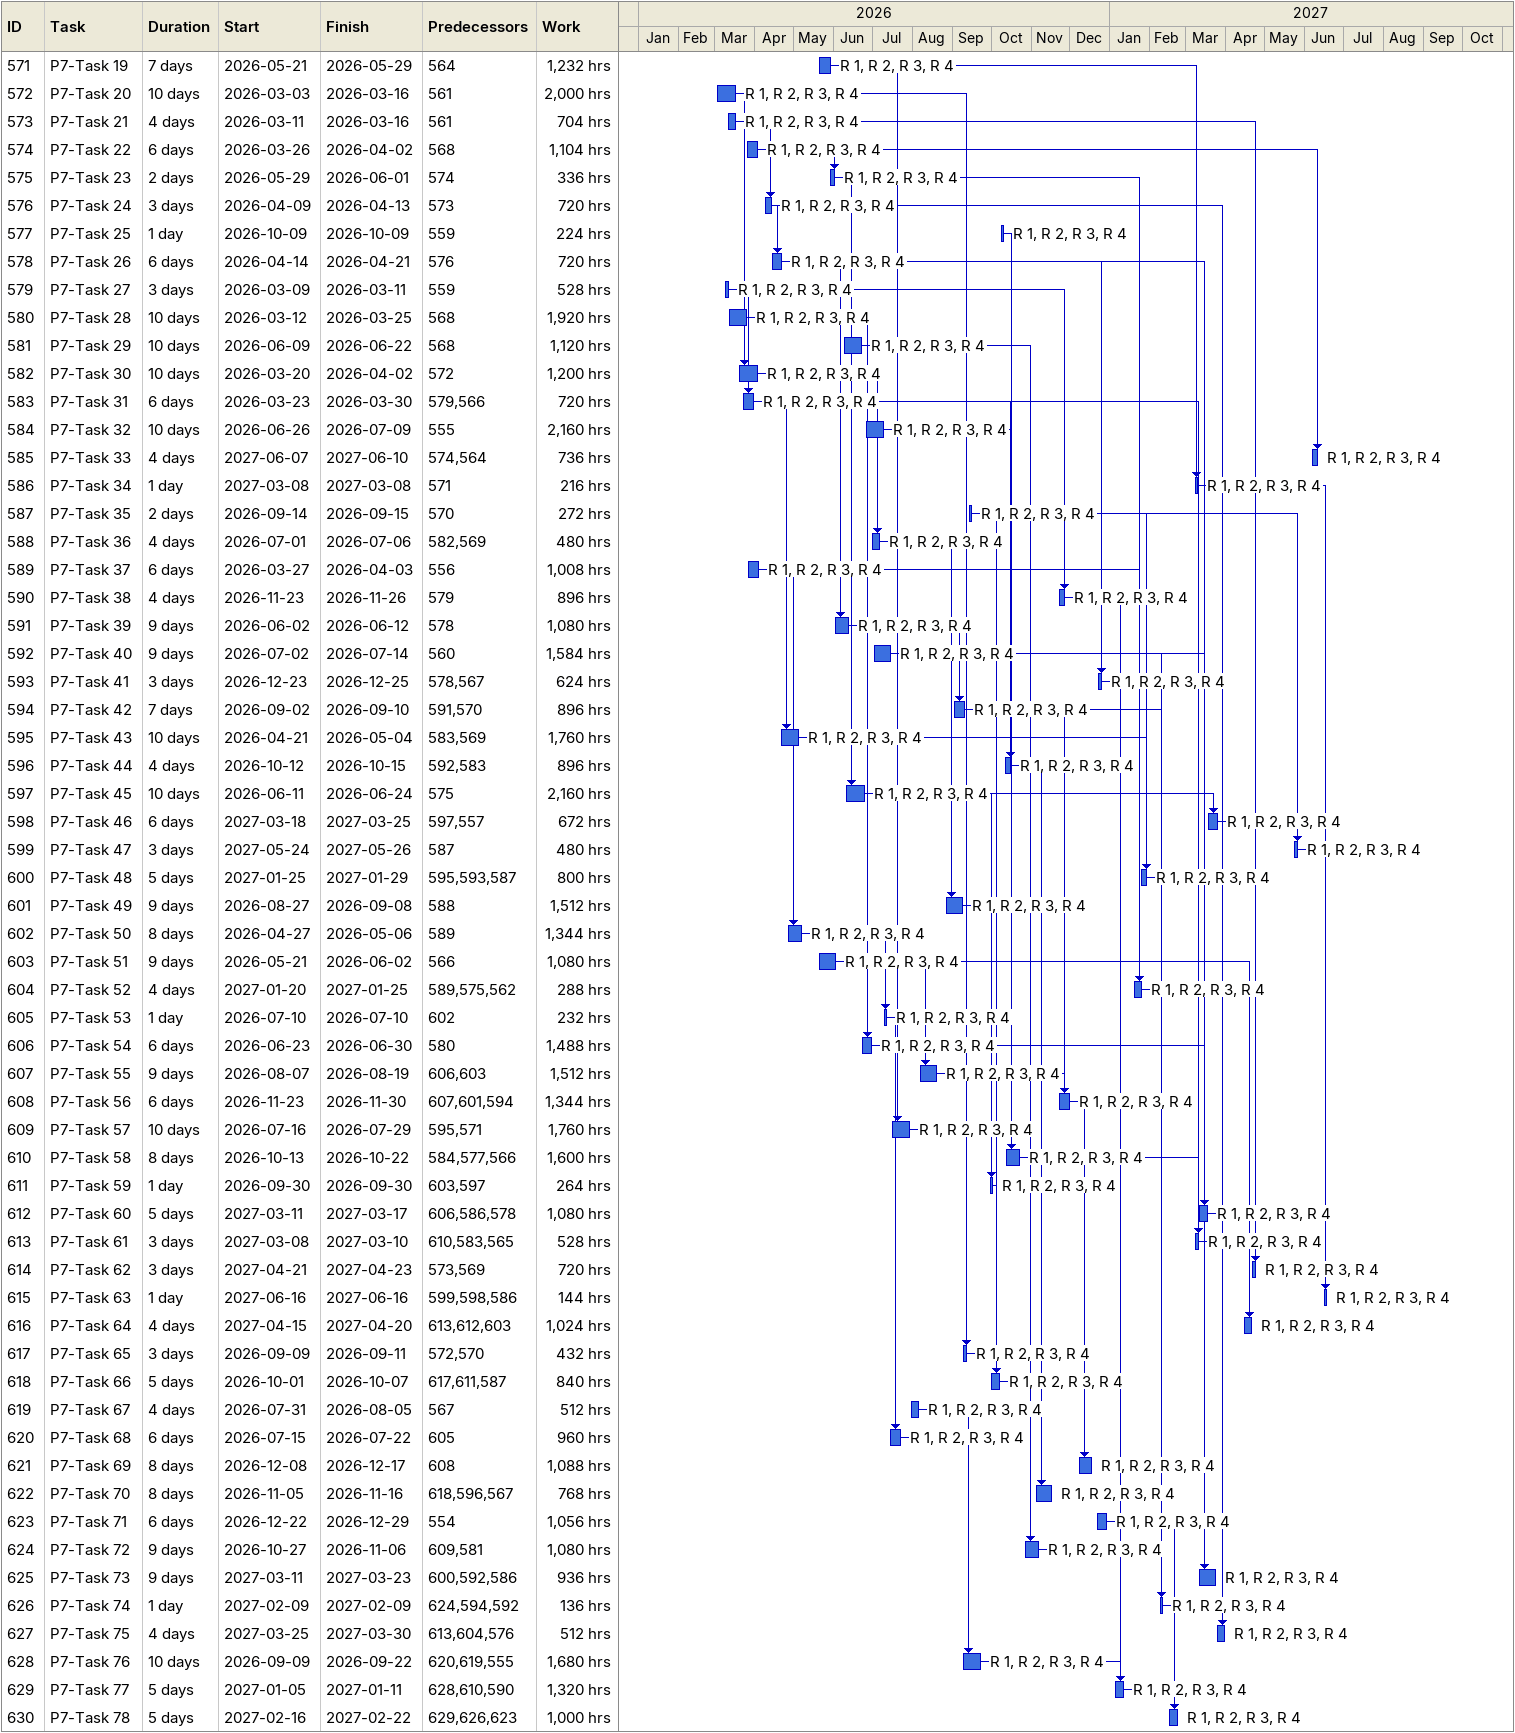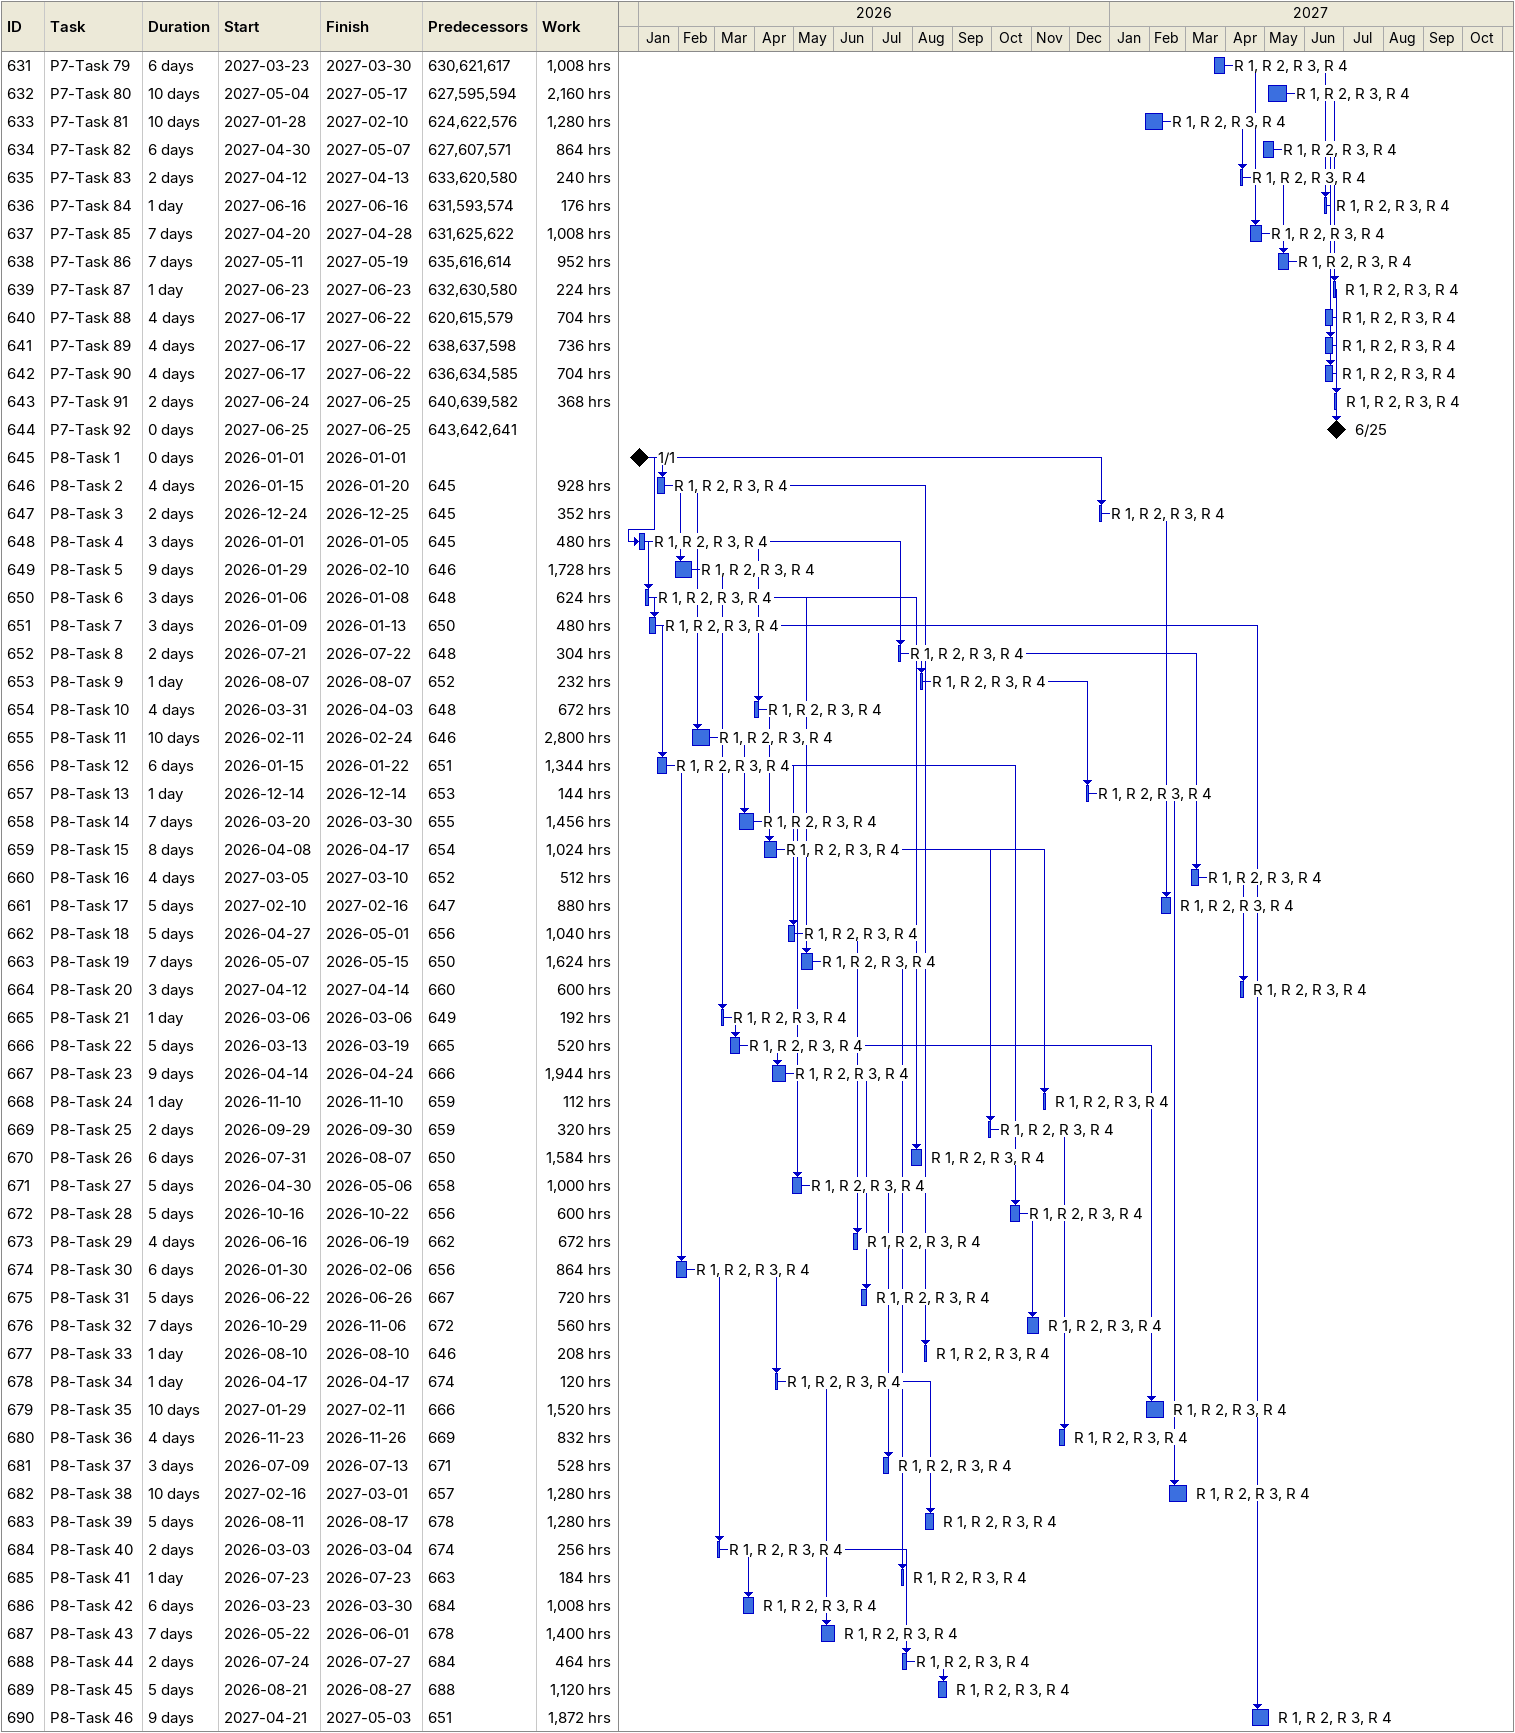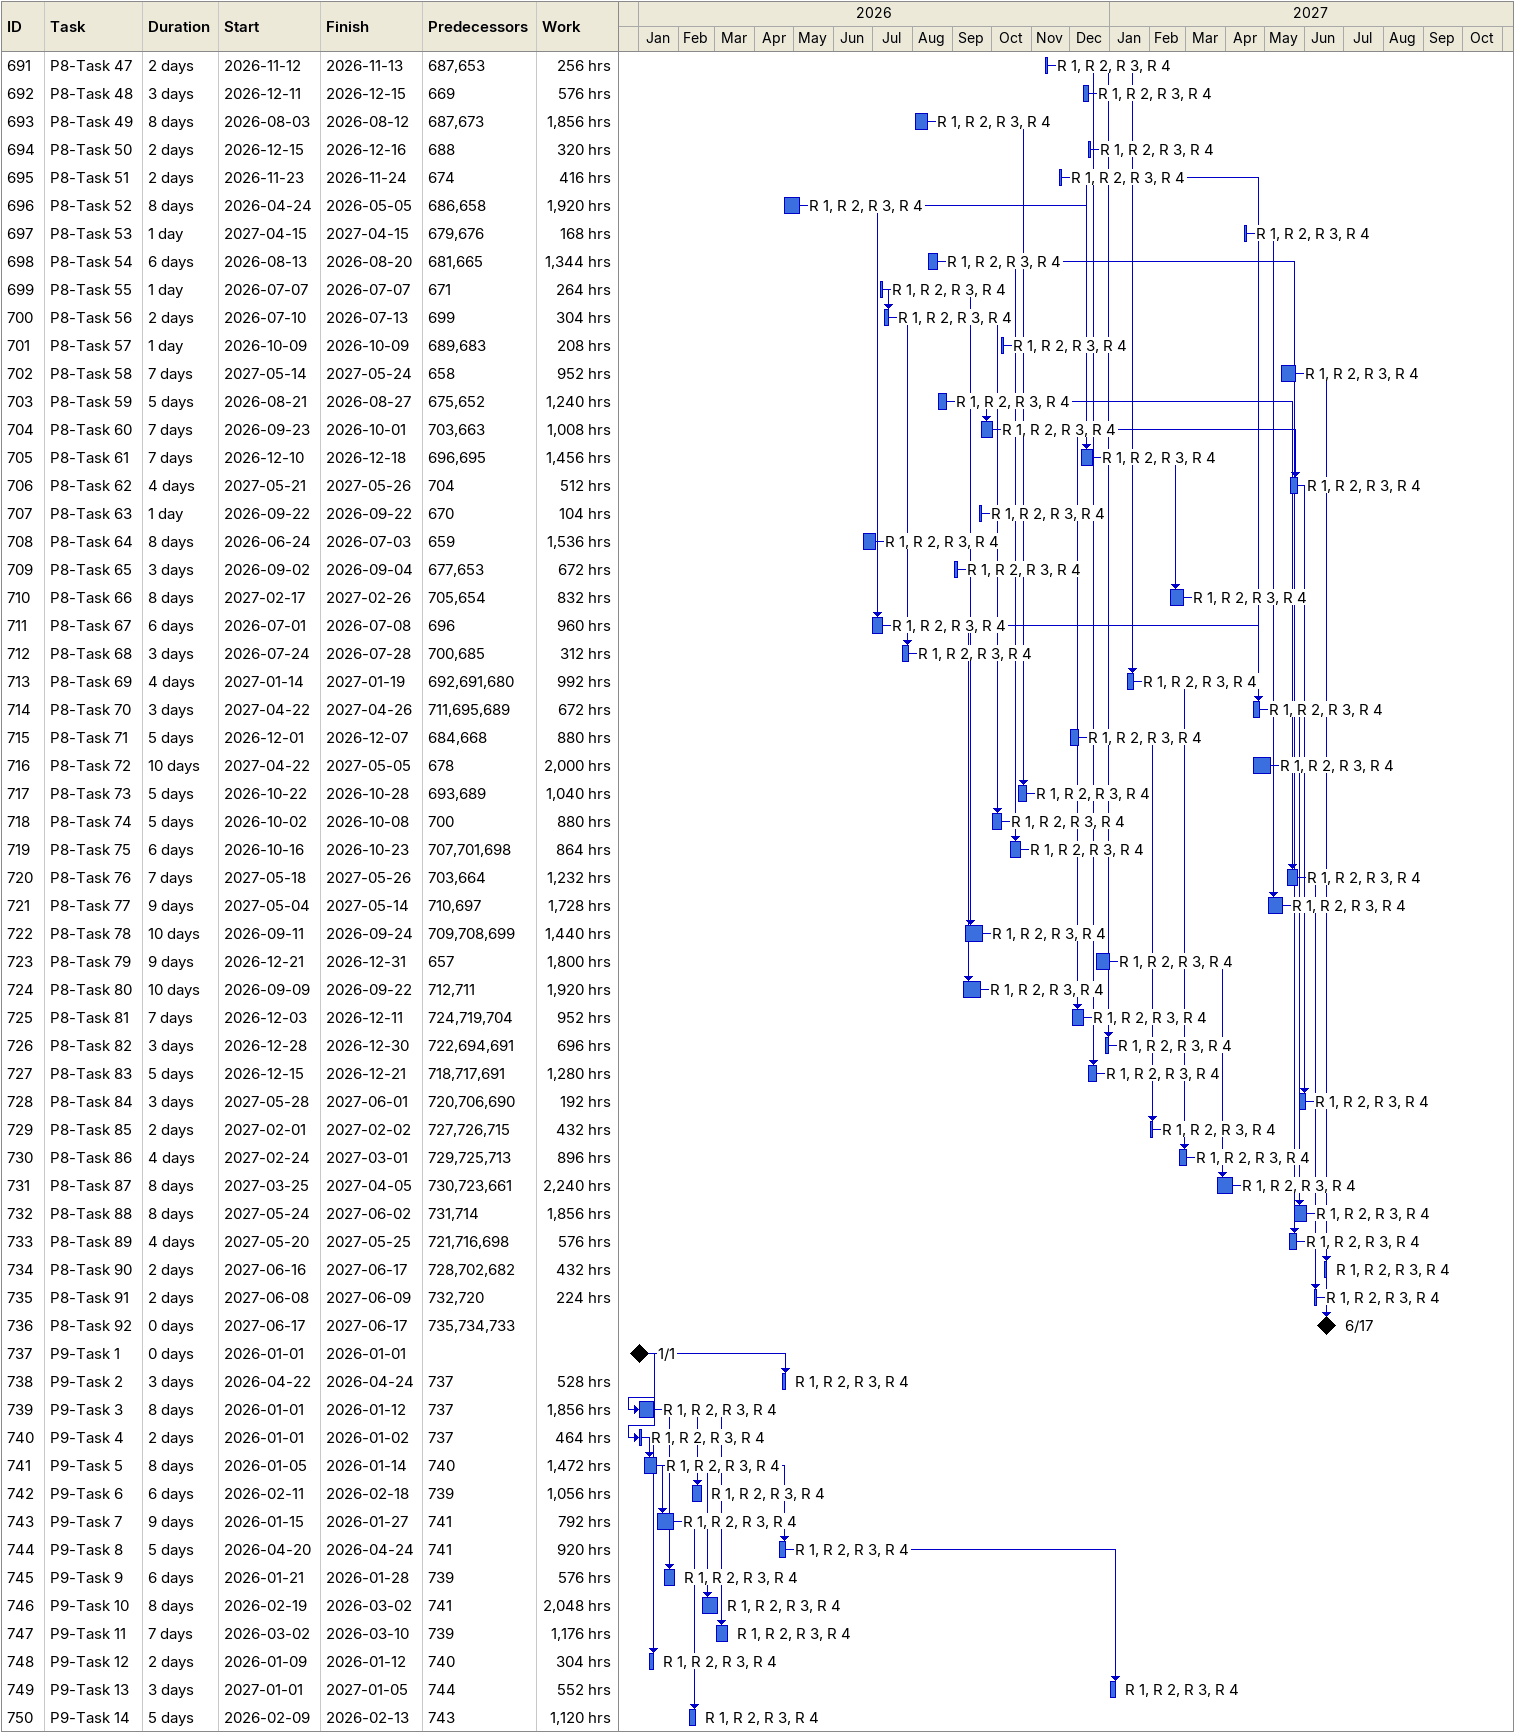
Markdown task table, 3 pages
| ID | Task | Duration | Start | Finish | Predecessors | Resources | Work (h) |
|---|---|---|---|---|---|---|---|
| 571 | P7-Task 19 | 7d | 2026-05-21 | 2026-05-29 | 564 | R 1, R 2, R 3, R 4 | 1232 |
| 572 | P7-Task 20 | 10d | 2026-03-03 | 2026-03-16 | 561 | R 1, R 2, R 3, R 4 | 2000 |
| 573 | P7-Task 21 | 4d | 2026-03-11 | 2026-03-16 | 561 | R 1, R 2, R 3, R 4 | 704 |
| 574 | P7-Task 22 | 6d | 2026-03-26 | 2026-04-02 | 568 | R 1, R 2, R 3, R 4 | 1104 |
| 575 | P7-Task 23 | 2d | 2026-05-29 | 2026-06-01 | 574 | R 1, R 2, R 3, R 4 | 336 |
| 576 | P7-Task 24 | 3d | 2026-04-09 | 2026-04-13 | 573 | R 1, R 2, R 3, R 4 | 720 |
| 577 | P7-Task 25 | 1d | 2026-10-09 | 2026-10-09 | 559 | R 1, R 2, R 3, R 4 | 224 |
| 578 | P7-Task 26 | 6d | 2026-04-14 | 2026-04-21 | 576 | R 1, R 2, R 3, R 4 | 720 |
| 579 | P7-Task 27 | 3d | 2026-03-09 | 2026-03-11 | 559 | R 1, R 2, R 3, R 4 | 528 |
| 580 | P7-Task 28 | 10d | 2026-03-12 | 2026-03-25 | 568 | R 1, R 2, R 3, R 4 | 1920 |
| 581 | P7-Task 29 | 10d | 2026-06-09 | 2026-06-22 | 568 | R 1, R 2, R 3, R 4 | 1120 |
| 582 | P7-Task 30 | 10d | 2026-03-20 | 2026-04-02 | 572 | R 1, R 2, R 3, R 4 | 1200 |
| 583 | P7-Task 31 | 6d | 2026-03-23 | 2026-03-30 | 579, 566 | R 1, R 2, R 3, R 4 | 720 |
| 584 | P7-Task 32 | 10d | 2026-06-26 | 2026-07-09 | 555 | R 1, R 2, R 3, R 4 | 2160 |
| 585 | P7-Task 33 | 4d | 2027-06-07 | 2027-06-10 | 574, 564 | R 1, R 2, R 3, R 4 | 736 |
| 586 | P7-Task 34 | 1d | 2027-03-08 | 2027-03-08 | 571 | R 1, R 2, R 3, R 4 | 216 |
| 587 | P7-Task 35 | 2d | 2026-09-14 | 2026-09-15 | 570 | R 1, R 2, R 3, R 4 | 272 |
| 588 | P7-Task 36 | 4d | 2026-07-01 | 2026-07-06 | 582, 569 | R 1, R 2, R 3, R 4 | 480 |
| 589 | P7-Task 37 | 6d | 2026-03-27 | 2026-04-03 | 556 | R 1, R 2, R 3, R 4 | 1008 |
| 590 | P7-Task 38 | 4d | 2026-11-23 | 2026-11-26 | 579 | R 1, R 2, R 3, R 4 | 896 |
| 591 | P7-Task 39 | 9d | 2026-06-02 | 2026-06-12 | 578 | R 1, R 2, R 3, R 4 | 1080 |
| 592 | P7-Task 40 | 9d | 2026-07-02 | 2026-07-14 | 560 | R 1, R 2, R 3, R 4 | 1584 |
| 593 | P7-Task 41 | 3d | 2026-12-23 | 2026-12-25 | 578, 567 | R 1, R 2, R 3, R 4 | 624 |
| 594 | P7-Task 42 | 7d | 2026-09-02 | 2026-09-10 | 591, 570 | R 1, R 2, R 3, R 4 | 896 |
| 595 | P7-Task 43 | 10d | 2026-04-21 | 2026-05-04 | 583, 569 | R 1, R 2, R 3, R 4 | 1760 |
| 596 | P7-Task 44 | 4d | 2026-10-12 | 2026-10-15 | 592, 583 | R 1, R 2, R 3, R 4 | 896 |
| 597 | P7-Task 45 | 10d | 2026-06-11 | 2026-06-24 | 575 | R 1, R 2, R 3, R 4 | 2160 |
| 598 | P7-Task 46 | 6d | 2027-03-18 | 2027-03-25 | 597, 557 | R 1, R 2, R 3, R 4 | 672 |
| 599 | P7-Task 47 | 3d | 2027-05-24 | 2027-05-26 | 587 | R 1, R 2, R 3, R 4 | 480 |
| 600 | P7-Task 48 | 5d | 2027-01-25 | 2027-01-29 | 595, 593, 587 | R 1, R 2, R 3, R 4 | 800 |
| 601 | P7-Task 49 | 9d | 2026-08-27 | 2026-09-08 | 588 | R 1, R 2, R 3, R 4 | 1512 |
| 602 | P7-Task 50 | 8d | 2026-04-27 | 2026-05-06 | 589 | R 1, R 2, R 3, R 4 | 1344 |
| 603 | P7-Task 51 | 9d | 2026-05-21 | 2026-06-02 | 566 | R 1, R 2, R 3, R 4 | 1080 |
| 604 | P7-Task 52 | 4d | 2027-01-20 | 2027-01-25 | 589, 575, 562 | R 1, R 2, R 3, R 4 | 288 |
| 605 | P7-Task 53 | 1d | 2026-07-10 | 2026-07-10 | 602 | R 1, R 2, R 3, R 4 | 232 |
| 606 | P7-Task 54 | 6d | 2026-06-23 | 2026-06-30 | 580 | R 1, R 2, R 3, R 4 | 1488 |
| 607 | P7-Task 55 | 9d | 2026-08-07 | 2026-08-19 | 606, 603 | R 1, R 2, R 3, R 4 | 1512 |
| 608 | P7-Task 56 | 6d | 2026-11-23 | 2026-11-30 | 607, 601, 594 | R 1, R 2, R 3, R 4 | 1344 |
| 609 | P7-Task 57 | 10d | 2026-07-16 | 2026-07-29 | 595, 571 | R 1, R 2, R 3, R 4 | 1760 |
| 610 | P7-Task 58 | 8d | 2026-10-13 | 2026-10-22 | 584, 577, 566 | R 1, R 2, R 3, R 4 | 1600 |
| 611 | P7-Task 59 | 1d | 2026-09-30 | 2026-09-30 | 603, 597 | R 1, R 2, R 3, R 4 | 264 |
| 612 | P7-Task 60 | 5d | 2027-03-11 | 2027-03-17 | 606, 586, 578 | R 1, R 2, R 3, R 4 | 1080 |
| 613 | P7-Task 61 | 3d | 2027-03-08 | 2027-03-10 | 610, 583, 565 | R 1, R 2, R 3, R 4 | 528 |
| 614 | P7-Task 62 | 3d | 2027-04-21 | 2027-04-23 | 573, 569 | R 1, R 2, R 3, R 4 | 720 |
| 615 | P7-Task 63 | 1d | 2027-06-16 | 2027-06-16 | 599, 598, 586 | R 1, R 2, R 3, R 4 | 144 |
| 616 | P7-Task 64 | 4d | 2027-04-15 | 2027-04-20 | 613, 612, 603 | R 1, R 2, R 3, R 4 | 1024 |
| 617 | P7-Task 65 | 3d | 2026-09-09 | 2026-09-11 | 572, 570 | R 1, R 2, R 3, R 4 | 432 |
| 618 | P7-Task 66 | 5d | 2026-10-01 | 2026-10-07 | 617, 611, 587 | R 1, R 2, R 3, R 4 | 840 |
| 619 | P7-Task 67 | 4d | 2026-07-31 | 2026-08-05 | 567 | R 1, R 2, R 3, R 4 | 512 |
| 620 | P7-Task 68 | 6d | 2026-07-15 | 2026-07-22 | 605 | R 1, R 2, R 3, R 4 | 960 |
| 621 | P7-Task 69 | 8d | 2026-12-08 | 2026-12-17 | 608 | R 1, R 2, R 3, R 4 | 1088 |
| 622 | P7-Task 70 | 8d | 2026-11-05 | 2026-11-16 | 618, 596, 567 | R 1, R 2, R 3, R 4 | 768 |
| 623 | P7-Task 71 | 6d | 2026-12-22 | 2026-12-29 | 554 | R 1, R 2, R 3, R 4 | 1056 |
| 624 | P7-Task 72 | 9d | 2026-10-27 | 2026-11-06 | 609, 581 | R 1, R 2, R 3, R 4 | 1080 |
| 625 | P7-Task 73 | 9d | 2027-03-11 | 2027-03-23 | 600, 592, 586 | R 1, R 2, R 3, R 4 | 936 |
| 626 | P7-Task 74 | 1d | 2027-02-09 | 2027-02-09 | 624, 594, 592 | R 1, R 2, R 3, R 4 | 136 |
| 627 | P7-Task 75 | 4d | 2027-03-25 | 2027-03-30 | 613, 604, 576 | R 1, R 2, R 3, R 4 | 512 |
| 628 | P7-Task 76 | 10d | 2026-09-09 | 2026-09-22 | 620, 619, 555 | R 1, R 2, R 3, R 4 | 1680 |
| 629 | P7-Task 77 | 5d | 2027-01-05 | 2027-01-11 | 628, 610, 590 | R 1, R 2, R 3, R 4 | 1320 |
| 630 | P7-Task 78 | 5d | 2027-02-16 | 2027-02-22 | 629, 626, 623 | R 1, R 2, R 3, R 4 | 1000 |
| 631 | P7-Task 79 | 6d | 2027-03-23 | 2027-03-30 | 630, 621, 617 | R 1, R 2, R 3, R 4 | 1008 |
| 632 | P7-Task 80 | 10d | 2027-05-04 | 2027-05-17 | 627, 595, 594 | R 1, R 2, R 3, R 4 | 2160 |
| 633 | P7-Task 81 | 10d | 2027-01-28 | 2027-02-10 | 624, 622, 576 | R 1, R 2, R 3, R 4 | 1280 |
| 634 | P7-Task 82 | 6d | 2027-04-30 | 2027-05-07 | 627, 607, 571 | R 1, R 2, R 3, R 4 | 864 |
| 635 | P7-Task 83 | 2d | 2027-04-12 | 2027-04-13 | 633, 620, 580 | R 1, R 2, R 3, R 4 | 240 |
| 636 | P7-Task 84 | 1d | 2027-06-16 | 2027-06-16 | 631, 593, 574 | R 1, R 2, R 3, R 4 | 176 |
| 637 | P7-Task 85 | 7d | 2027-04-20 | 2027-04-28 | 631, 625, 622 | R 1, R 2, R 3, R 4 | 1008 |
| 638 | P7-Task 86 | 7d | 2027-05-11 | 2027-05-19 | 635, 616, 614 | R 1, R 2, R 3, R 4 | 952 |
| 639 | P7-Task 87 | 1d | 2027-06-23 | 2027-06-23 | 632, 630, 580 | R 1, R 2, R 3, R 4 | 224 |
| 640 | P7-Task 88 | 4d | 2027-06-17 | 2027-06-22 | 620, 615, 579 | R 1, R 2, R 3, R 4 | 704 |
| 641 | P7-Task 89 | 4d | 2027-06-17 | 2027-06-22 | 638, 637, 598 | R 1, R 2, R 3, R 4 | 736 |
| 642 | P7-Task 90 | 4d | 2027-06-17 | 2027-06-22 | 636, 634, 585 | R 1, R 2, R 3, R 4 | 704 |
| 643 | P7-Task 91 | 2d | 2027-06-24 | 2027-06-25 | 640, 639, 582 | R 1, R 2, R 3, R 4 | 368 |
| 644 | P7-Task 92 | 0d | 2027-06-25 | 2027-06-25 | 643, 642, 641 |  |  |
| 645 | P8-Task 1 | 0d | 2026-01-01 | 2026-01-01 |  |  |  |
| 646 | P8-Task 2 | 4d | 2026-01-15 | 2026-01-20 | 645 | R 1, R 2, R 3, R 4 | 928 |
| 647 | P8-Task 3 | 2d | 2026-12-24 | 2026-12-25 | 645 | R 1, R 2, R 3, R 4 | 352 |
| 648 | P8-Task 4 | 3d | 2026-01-01 | 2026-01-05 | 645 | R 1, R 2, R 3, R 4 | 480 |
| 649 | P8-Task 5 | 9d | 2026-01-29 | 2026-02-10 | 646 | R 1, R 2, R 3, R 4 | 1728 |
| 650 | P8-Task 6 | 3d | 2026-01-06 | 2026-01-08 | 648 | R 1, R 2, R 3, R 4 | 624 |
| 651 | P8-Task 7 | 3d | 2026-01-09 | 2026-01-13 | 650 | R 1, R 2, R 3, R 4 | 480 |
| 652 | P8-Task 8 | 2d | 2026-07-21 | 2026-07-22 | 648 | R 1, R 2, R 3, R 4 | 304 |
| 653 | P8-Task 9 | 1d | 2026-08-07 | 2026-08-07 | 652 | R 1, R 2, R 3, R 4 | 232 |
| 654 | P8-Task 10 | 4d | 2026-03-31 | 2026-04-03 | 648 | R 1, R 2, R 3, R 4 | 672 |
| 655 | P8-Task 11 | 10d | 2026-02-11 | 2026-02-24 | 646 | R 1, R 2, R 3, R 4 | 2800 |
| 656 | P8-Task 12 | 6d | 2026-01-15 | 2026-01-22 | 651 | R 1, R 2, R 3, R 4 | 1344 |
| 657 | P8-Task 13 | 1d | 2026-12-14 | 2026-12-14 | 653 | R 1, R 2, R 3, R 4 | 144 |
| 658 | P8-Task 14 | 7d | 2026-03-20 | 2026-03-30 | 655 | R 1, R 2, R 3, R 4 | 1456 |
| 659 | P8-Task 15 | 8d | 2026-04-08 | 2026-04-17 | 654 | R 1, R 2, R 3, R 4 | 1024 |
| 660 | P8-Task 16 | 4d | 2027-03-05 | 2027-03-10 | 652 | R 1, R 2, R 3, R 4 | 512 |
| 661 | P8-Task 17 | 5d | 2027-02-10 | 2027-02-16 | 647 | R 1, R 2, R 3, R 4 | 880 |
| 662 | P8-Task 18 | 5d | 2026-04-27 | 2026-05-01 | 656 | R 1, R 2, R 3, R 4 | 1040 |
| 663 | P8-Task 19 | 7d | 2026-05-07 | 2026-05-15 | 650 | R 1, R 2, R 3, R 4 | 1624 |
| 664 | P8-Task 20 | 3d | 2027-04-12 | 2027-04-14 | 660 | R 1, R 2, R 3, R 4 | 600 |
| 665 | P8-Task 21 | 1d | 2026-03-06 | 2026-03-06 | 649 | R 1, R 2, R 3, R 4 | 192 |
| 666 | P8-Task 22 | 5d | 2026-03-13 | 2026-03-19 | 665 | R 1, R 2, R 3, R 4 | 520 |
| 667 | P8-Task 23 | 9d | 2026-04-14 | 2026-04-24 | 666 | R 1, R 2, R 3, R 4 | 1944 |
| 668 | P8-Task 24 | 1d | 2026-11-10 | 2026-11-10 | 659 | R 1, R 2, R 3, R 4 | 112 |
| 669 | P8-Task 25 | 2d | 2026-09-29 | 2026-09-30 | 659 | R 1, R 2, R 3, R 4 | 320 |
| 670 | P8-Task 26 | 6d | 2026-07-31 | 2026-08-07 | 650 | R 1, R 2, R 3, R 4 | 1584 |
| 671 | P8-Task 27 | 5d | 2026-04-30 | 2026-05-06 | 658 | R 1, R 2, R 3, R 4 | 1000 |
| 672 | P8-Task 28 | 5d | 2026-10-16 | 2026-10-22 | 656 | R 1, R 2, R 3, R 4 | 600 |
| 673 | P8-Task 29 | 4d | 2026-06-16 | 2026-06-19 | 662 | R 1, R 2, R 3, R 4 | 672 |
| 674 | P8-Task 30 | 6d | 2026-01-30 | 2026-02-06 | 656 | R 1, R 2, R 3, R 4 | 864 |
| 675 | P8-Task 31 | 5d | 2026-06-22 | 2026-06-26 | 667 | R 1, R 2, R 3, R 4 | 720 |
| 676 | P8-Task 32 | 7d | 2026-10-29 | 2026-11-06 | 672 | R 1, R 2, R 3, R 4 | 560 |
| 677 | P8-Task 33 | 1d | 2026-08-10 | 2026-08-10 | 646 | R 1, R 2, R 3, R 4 | 208 |
| 678 | P8-Task 34 | 1d | 2026-04-17 | 2026-04-17 | 674 | R 1, R 2, R 3, R 4 | 120 |
| 679 | P8-Task 35 | 10d | 2027-01-29 | 2027-02-11 | 666 | R 1, R 2, R 3, R 4 | 1520 |
| 680 | P8-Task 36 | 4d | 2026-11-23 | 2026-11-26 | 669 | R 1, R 2, R 3, R 4 | 832 |
| 681 | P8-Task 37 | 3d | 2026-07-09 | 2026-07-13 | 671 | R 1, R 2, R 3, R 4 | 528 |
| 682 | P8-Task 38 | 10d | 2027-02-16 | 2027-03-01 | 657 | R 1, R 2, R 3, R 4 | 1280 |
| 683 | P8-Task 39 | 5d | 2026-08-11 | 2026-08-17 | 678 | R 1, R 2, R 3, R 4 | 1280 |
| 684 | P8-Task 40 | 2d | 2026-03-03 | 2026-03-04 | 674 | R 1, R 2, R 3, R 4 | 256 |
| 685 | P8-Task 41 | 1d | 2026-07-23 | 2026-07-23 | 663 | R 1, R 2, R 3, R 4 | 184 |
| 686 | P8-Task 42 | 6d | 2026-03-23 | 2026-03-30 | 684 | R 1, R 2, R 3, R 4 | 1008 |
| 687 | P8-Task 43 | 7d | 2026-05-22 | 2026-06-01 | 678 | R 1, R 2, R 3, R 4 | 1400 |
| 688 | P8-Task 44 | 2d | 2026-07-24 | 2026-07-27 | 684 | R 1, R 2, R 3, R 4 | 464 |
| 689 | P8-Task 45 | 5d | 2026-08-21 | 2026-08-27 | 688 | R 1, R 2, R 3, R 4 | 1120 |
| 690 | P8-Task 46 | 9d | 2027-04-21 | 2027-05-03 | 651 | R 1, R 2, R 3, R 4 | 1872 |
| 691 | P8-Task 47 | 2d | 2026-11-12 | 2026-11-13 | 687, 653 | R 1, R 2, R 3, R 4 | 256 |
| 692 | P8-Task 48 | 3d | 2026-12-11 | 2026-12-15 | 669 | R 1, R 2, R 3, R 4 | 576 |
| 693 | P8-Task 49 | 8d | 2026-08-03 | 2026-08-12 | 687, 673 | R 1, R 2, R 3, R 4 | 1856 |
| 694 | P8-Task 50 | 2d | 2026-12-15 | 2026-12-16 | 688 | R 1, R 2, R 3, R 4 | 320 |
| 695 | P8-Task 51 | 2d | 2026-11-23 | 2026-11-24 | 674 | R 1, R 2, R 3, R 4 | 416 |
| 696 | P8-Task 52 | 8d | 2026-04-24 | 2026-05-05 | 686, 658 | R 1, R 2, R 3, R 4 | 1920 |
| 697 | P8-Task 53 | 1d | 2027-04-15 | 2027-04-15 | 679, 676 | R 1, R 2, R 3, R 4 | 168 |
| 698 | P8-Task 54 | 6d | 2026-08-13 | 2026-08-20 | 681, 665 | R 1, R 2, R 3, R 4 | 1344 |
| 699 | P8-Task 55 | 1d | 2026-07-07 | 2026-07-07 | 671 | R 1, R 2, R 3, R 4 | 264 |
| 700 | P8-Task 56 | 2d | 2026-07-10 | 2026-07-13 | 699 | R 1, R 2, R 3, R 4 | 304 |
| 701 | P8-Task 57 | 1d | 2026-10-09 | 2026-10-09 | 689, 683 | R 1, R 2, R 3, R 4 | 208 |
| 702 | P8-Task 58 | 7d | 2027-05-14 | 2027-05-24 | 658 | R 1, R 2, R 3, R 4 | 952 |
| 703 | P8-Task 59 | 5d | 2026-08-21 | 2026-08-27 | 675, 652 | R 1, R 2, R 3, R 4 | 1240 |
| 704 | P8-Task 60 | 7d | 2026-09-23 | 2026-10-01 | 703, 663 | R 1, R 2, R 3, R 4 | 1008 |
| 705 | P8-Task 61 | 7d | 2026-12-10 | 2026-12-18 | 696, 695 | R 1, R 2, R 3, R 4 | 1456 |
| 706 | P8-Task 62 | 4d | 2027-05-21 | 2027-05-26 | 704 | R 1, R 2, R 3, R 4 | 512 |
| 707 | P8-Task 63 | 1d | 2026-09-22 | 2026-09-22 | 670 | R 1, R 2, R 3, R 4 | 104 |
| 708 | P8-Task 64 | 8d | 2026-06-24 | 2026-07-03 | 659 | R 1, R 2, R 3, R 4 | 1536 |
| 709 | P8-Task 65 | 3d | 2026-09-02 | 2026-09-04 | 677, 653 | R 1, R 2, R 3, R 4 | 672 |
| 710 | P8-Task 66 | 8d | 2027-02-17 | 2027-02-26 | 705, 654 | R 1, R 2, R 3, R 4 | 832 |
| 711 | P8-Task 67 | 6d | 2026-07-01 | 2026-07-08 | 696 | R 1, R 2, R 3, R 4 | 960 |
| 712 | P8-Task 68 | 3d | 2026-07-24 | 2026-07-28 | 700, 685 | R 1, R 2, R 3, R 4 | 312 |
| 713 | P8-Task 69 | 4d | 2027-01-14 | 2027-01-19 | 692, 691, 680 | R 1, R 2, R 3, R 4 | 992 |
| 714 | P8-Task 70 | 3d | 2027-04-22 | 2027-04-26 | 711, 695, 689 | R 1, R 2, R 3, R 4 | 672 |
| 715 | P8-Task 71 | 5d | 2026-12-01 | 2026-12-07 | 684, 668 | R 1, R 2, R 3, R 4 | 880 |
| 716 | P8-Task 72 | 10d | 2027-04-22 | 2027-05-05 | 678 | R 1, R 2, R 3, R 4 | 2000 |
| 717 | P8-Task 73 | 5d | 2026-10-22 | 2026-10-28 | 693, 689 | R 1, R 2, R 3, R 4 | 1040 |
| 718 | P8-Task 74 | 5d | 2026-10-02 | 2026-10-08 | 700 | R 1, R 2, R 3, R 4 | 880 |
| 719 | P8-Task 75 | 6d | 2026-10-16 | 2026-10-23 | 707, 701, 698 | R 1, R 2, R 3, R 4 | 864 |
| 720 | P8-Task 76 | 7d | 2027-05-18 | 2027-05-26 | 703, 664 | R 1, R 2, R 3, R 4 | 1232 |
| 721 | P8-Task 77 | 9d | 2027-05-04 | 2027-05-14 | 710, 697 | R 1, R 2, R 3, R 4 | 1728 |
| 722 | P8-Task 78 | 10d | 2026-09-11 | 2026-09-24 | 709, 708, 699 | R 1, R 2, R 3, R 4 | 1440 |
| 723 | P8-Task 79 | 9d | 2026-12-21 | 2026-12-31 | 657 | R 1, R 2, R 3, R 4 | 1800 |
| 724 | P8-Task 80 | 10d | 2026-09-09 | 2026-09-22 | 712, 711 | R 1, R 2, R 3, R 4 | 1920 |
| 725 | P8-Task 81 | 7d | 2026-12-03 | 2026-12-11 | 724, 719, 704 | R 1, R 2, R 3, R 4 | 952 |
| 726 | P8-Task 82 | 3d | 2026-12-28 | 2026-12-30 | 722, 694, 691 | R 1, R 2, R 3, R 4 | 696 |
| 727 | P8-Task 83 | 5d | 2026-12-15 | 2026-12-21 | 718, 717, 691 | R 1, R 2, R 3, R 4 | 1280 |
| 728 | P8-Task 84 | 3d | 2027-05-28 | 2027-06-01 | 720, 706, 690 | R 1, R 2, R 3, R 4 | 192 |
| 729 | P8-Task 85 | 2d | 2027-02-01 | 2027-02-02 | 727, 726, 715 | R 1, R 2, R 3, R 4 | 432 |
| 730 | P8-Task 86 | 4d | 2027-02-24 | 2027-03-01 | 729, 725, 713 | R 1, R 2, R 3, R 4 | 896 |
| 731 | P8-Task 87 | 8d | 2027-03-25 | 2027-04-05 | 730, 723, 661 | R 1, R 2, R 3, R 4 | 2240 |
| 732 | P8-Task 88 | 8d | 2027-05-24 | 2027-06-02 | 731, 714 | R 1, R 2, R 3, R 4 | 1856 |
| 733 | P8-Task 89 | 4d | 2027-05-20 | 2027-05-25 | 721, 716, 698 | R 1, R 2, R 3, R 4 | 576 |
| 734 | P8-Task 90 | 2d | 2027-06-16 | 2027-06-17 | 728, 702, 682 | R 1, R 2, R 3, R 4 | 432 |
| 735 | P8-Task 91 | 2d | 2027-06-08 | 2027-06-09 | 732, 720 | R 1, R 2, R 3, R 4 | 224 |
| 736 | P8-Task 92 | 0d | 2027-06-17 | 2027-06-17 | 735, 734, 733 |  |  |
| 737 | P9-Task 1 | 0d | 2026-01-01 | 2026-01-01 |  |  |  |
| 738 | P9-Task 2 | 3d | 2026-04-22 | 2026-04-24 | 737 | R 1, R 2, R 3, R 4 | 528 |
| 739 | P9-Task 3 | 8d | 2026-01-01 | 2026-01-12 | 737 | R 1, R 2, R 3, R 4 | 1856 |
| 740 | P9-Task 4 | 2d | 2026-01-01 | 2026-01-02 | 737 | R 1, R 2, R 3, R 4 | 464 |
| 741 | P9-Task 5 | 8d | 2026-01-05 | 2026-01-14 | 740 | R 1, R 2, R 3, R 4 | 1472 |
| 742 | P9-Task 6 | 6d | 2026-02-11 | 2026-02-18 | 739 | R 1, R 2, R 3, R 4 | 1056 |
| 743 | P9-Task 7 | 9d | 2026-01-15 | 2026-01-27 | 741 | R 1, R 2, R 3, R 4 | 792 |
| 744 | P9-Task 8 | 5d | 2026-04-20 | 2026-04-24 | 741 | R 1, R 2, R 3, R 4 | 920 |
| 745 | P9-Task 9 | 6d | 2026-01-21 | 2026-01-28 | 739 | R 1, R 2, R 3, R 4 | 576 |
| 746 | P9-Task 10 | 8d | 2026-02-19 | 2026-03-02 | 741 | R 1, R 2, R 3, R 4 | 2048 |
| 747 | P9-Task 11 | 7d | 2026-03-02 | 2026-03-10 | 739 | R 1, R 2, R 3, R 4 | 1176 |
| 748 | P9-Task 12 | 2d | 2026-01-09 | 2026-01-12 | 740 | R 1, R 2, R 3, R 4 | 304 |
| 749 | P9-Task 13 | 3d | 2027-01-01 | 2027-01-05 | 744 | R 1, R 2, R 3, R 4 | 552 |
| 750 | P9-Task 14 | 5d | 2026-02-09 | 2026-02-13 | 743 | R 1, R 2, R 3, R 4 | 1120 |
